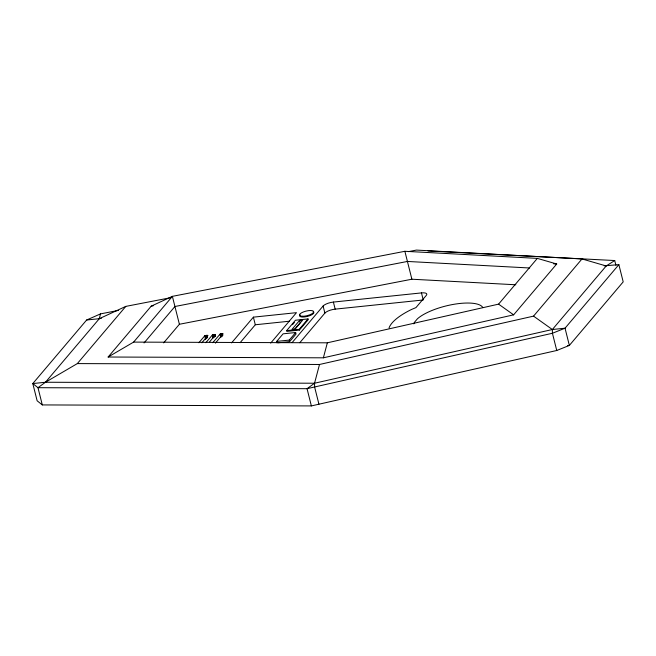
<?xml version="1.0" encoding="UTF-8"?>
<svg xmlns="http://www.w3.org/2000/svg" width="656" height="656" viewBox="0 0 656 656"><rect width="100%" height="100%" fill="white"/><g stroke="black" fill="none" stroke-linecap="round" stroke-linejoin="round"><path stroke-width="0.98" d="M604.16 265.852L618.87 264.647L623.2 281.875L569.359 345.425L556.755 350.493L311.37 405.916L42.304 404.924L37.974 387.696L45.469 382.243L99.31 318.693L100.499 313.888L118.613 310.378M318.931 404.203L314.609 386.983L314.544 383.227L319.505 364.482L533.541 316.135L581.995 258.94L606.201 265.967L614.721 260.539L615.918 265.319M323.375 357.815L327.344 342.809L498.576 304.138L537.338 258.382L556.706 263.999L513.632 314.839L323.375 357.815L108.125 357.02L151.192 306.18L172.38 296.348L404.875 251.297L537.338 258.382M201.892 342.793L207.968 335.372L204.746 335.815L198.866 342.752M209.494 341.997L215.578 334.576L212.355 335.019L205.82 342.735M100.499 313.888L86.641 320.005L32.8 383.563L37.13 400.783L42.304 404.924M618.87 264.647L565.037 328.197L552.426 333.264L307.041 388.688L37.974 387.696L32.8 383.563L45.469 382.243L77.334 363.588L125.788 306.393L170.035 297.824M108.125 357.02L133.611 342.104L172.38 296.348L179.391 324.269L163.623 342.883M144.049 342.949L174.931 306.5L407.425 261.449L529.704 267.992M212.765 342.711L219.957 334.232L223.179 333.789L215.406 343.145M231.568 342.908L253.388 317.151L296.471 312.666L270.682 343.104M240.088 342.719L255.299 324.769L289.362 321.219M277.07 342.908L276.693 341.399L283.097 333.83L295.659 332.526L296.045 334.035L289.632 341.604L278.037 342.809M286.631 330.632L295.446 320.235L308.008 318.923L308.197 319.685L299.382 330.083L286.82 331.395L286.631 330.632L299.193 329.328L308.008 318.923M292.486 324.704L294.38 322.481M299.587 320.407L292.018 329.345L295.159 329.017L302.728 320.079L299.587 320.407L300.169 322.711L294.487 329.41M276.693 341.399L289.255 340.095L295.659 332.526M292.092 342.637L323.096 306.032A8.29 2.657 -14.1 0 1 333.396 302.072L421.464 292.904A8.29 2.657 -14.1 0 1 426.375 295.29L415.945 307.607L411.451 309.501A61.541 19.729 -14.1 0 0 389.057 327.951M299.8 342.703L324.876 313.109A8.29 2.657 -14.1 0 1 335.167 309.14L423.243 299.981L421.464 292.904M45.469 382.243L314.544 383.227L552.36 329.517L606.201 265.967M314.544 383.227L307.041 388.688L311.37 405.916M86.641 320.005L99.31 318.693L125.788 306.393M408.36 251.65L416.404 250.084L581.995 258.94M151.192 306.18L153.201 305.794M99.31 318.693L101.319 318.299M179.391 324.269L411.886 279.218L515.821 284.778M533.541 316.135L552.36 329.517L565.037 328.197L569.359 345.425L567.415 345.63M427.991 250.928L614.721 260.539M133.611 342.104L327.344 342.809M77.334 363.588L319.505 364.482M553.639 263.835L556.706 263.999M498.576 304.138L513.632 314.839M556.755 350.493L552.426 333.264L552.36 329.517M404.875 251.297L411.886 279.218M333.396 302.072L335.167 309.14M323.096 306.032L324.876 313.109M299.193 329.328L299.382 330.083M289.255 340.095L289.632 341.604M253.388 317.151L255.299 324.769M222.335 333.666L222.81 335.577M221.908 333.699L222.384 335.601M221.449 333.765L222.171 336.618M220.998 333.855L221.482 335.757M220.58 333.97L221.302 336.823M220.227 334.093L220.941 336.946M219.957 334.232L220.67 337.086M215.102 334.462L215.578 336.372M214.733 334.462L215.209 336.364M214.307 334.486L214.783 336.397M213.848 334.552L214.323 336.454M213.397 334.642L214.11 337.496M212.979 334.757L213.692 337.61M212.626 334.888L213.339 337.742M212.355 335.019L213.069 337.873M207.132 335.249L207.608 337.151M206.697 335.282L207.181 337.184M206.246 335.339L206.96 338.201M205.795 335.437L206.509 338.291M205.377 335.544L206.091 338.406M205.016 335.675L205.738 338.529M204.746 335.815L205.705 339.619M313.191 311.682A7.314 2.345 -14.1 0 1 307.139 316.479A7.314 2.345 -14.1 0 1 300.063 314.847M413.846 323.851A35.736 11.455 -14.1 0 1 414.51 322.244L417.421 318.808A35.736 11.455 -14.1 0 1 453.739 304.327A35.736 11.455 -14.1 0 1 482.791 307.557M302.547 316.282A7.314 2.345 -14.1 0 0 313.666 311.994A7.314 2.345 -14.1 0 0 303.515 311.903A7.314 2.345 -14.1 0 0 302.547 316.282"/></g></svg>
